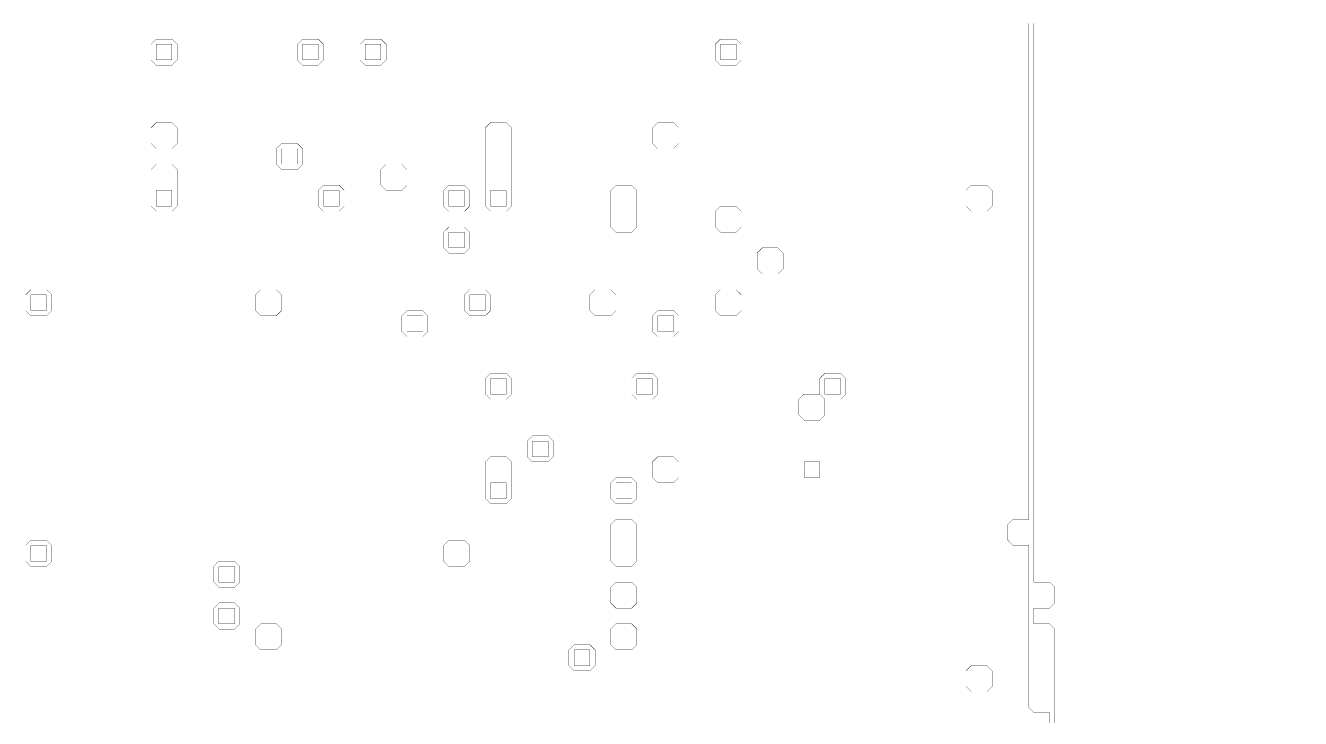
# Model space of a CAD drawing. Header units: metres. Extents: x 0 to 4990, y -4990 to 0.
# Drawn here: x 2607 to 4990, y -2511 to -1215 of the extents above; entities that cross this region are included whole.
import ezdxf

# ---------------------------------------------------------------- set-up
doc = ezdxf.new("R2010")
doc.units = ezdxf.units.M
doc.layers.add('conductor', color=1, linetype='Continuous')
doc.layers.add('substrate', color=5, linetype='Continuous')

msp = doc.modelspace()

# ---------------------------------------------------------------- linework, layer by layer
at = {"layer": 'conductor', "const_width": 0.5}
msp.add_lwpolyline([(4521.484375, -2519.53125), (4521.484375, -2509.765625), (4521.484375, -2500), (4511.71875, -2500), (4501.953125, -2500), (4492.1875, -2500), (4482.421875, -2490.234375), (4482.421875, -2480.46875), (4482.421875, -2470.703125), (4482.421875, -2460.9375), (4482.421875, -2451.171875), (4482.421875, -2441.40625), (4482.421875, -2431.640625), (4482.421875, -2421.875), (4482.421875, -2412.109375), (4482.421875, -2402.34375), (4482.421875, -2392.578125), (4482.421875, -2382.8125), (4482.421875, -2373.046875), (4482.421875, -2363.28125), (4482.421875, -2353.515625), (4482.421875, -2343.75), (4482.421875, -2333.984375), (4482.421875, -2324.21875), (4482.421875, -2314.453125), (4482.421875, -2304.6875), (4482.421875, -2294.921875), (4482.421875, -2285.15625), (4482.421875, -2275.390625), (4482.421875, -2265.625), (4482.421875, -2255.859375), (4482.421875, -2246.09375), (4482.421875, -2236.328125), (4482.421875, -2226.5625), (4482.421875, -2216.796875), (4482.421875, -2207.03125), (4482.421875, -2197.265625), (4482.421875, -2187.5), (4472.65625, -2187.5), (4462.890625, -2187.5), (4453.125, -2187.5), (4443.359375, -2177.734375), (4443.359375, -2167.96875), (4443.359375, -2158.203125), (4443.359375, -2148.4375), (4453.125, -2138.671875), (4462.890625, -2138.671875), (4472.65625, -2138.671875), (4482.421875, -2138.671875), (4482.421875, -2128.90625), (4482.421875, -2119.140625), (4482.421875, -2109.375), (4482.421875, -2099.609375), (4482.421875, -2089.84375), (4482.421875, -2080.078125), (4482.421875, -2070.3125), (4482.421875, -2060.546875), (4482.421875, -2050.78125), (4482.421875, -2041.015625), (4482.421875, -2031.25), (4482.421875, -2021.484375), (4482.421875, -2011.71875), (4482.421875, -2001.953125), (4482.421875, -1992.1875), (4482.421875, -1982.421875), (4482.421875, -1972.65625), (4482.421875, -1962.890625), (4482.421875, -1953.125), (4482.421875, -1943.359375), (4482.421875, -1933.59375), (4482.421875, -1923.828125), (4482.421875, -1914.0625), (4482.421875, -1904.296875), (4482.421875, -1894.53125), (4482.421875, -1884.765625), (4482.421875, -1875), (4482.421875, -1865.234375), (4482.421875, -1855.46875), (4482.421875, -1845.703125), (4482.421875, -1835.9375), (4482.421875, -1826.171875), (4482.421875, -1816.40625), (4482.421875, -1806.640625), (4482.421875, -1796.875), (4482.421875, -1787.109375), (4482.421875, -1777.34375), (4482.421875, -1767.578125), (4482.421875, -1757.8125), (4482.421875, -1748.046875), (4482.421875, -1738.28125), (4482.421875, -1728.515625), (4482.421875, -1718.75), (4482.421875, -1708.984375), (4482.421875, -1699.21875), (4482.421875, -1689.453125), (4482.421875, -1679.6875), (4482.421875, -1669.921875), (4482.421875, -1660.15625), (4482.421875, -1650.390625), (4482.421875, -1640.625), (4482.421875, -1630.859375), (4482.421875, -1621.09375), (4482.421875, -1611.328125), (4482.421875, -1601.5625), (4482.421875, -1591.796875), (4482.421875, -1582.03125), (4482.421875, -1572.265625), (4482.421875, -1562.5), (4482.421875, -1552.734375), (4482.421875, -1542.96875), (4482.421875, -1533.203125), (4482.421875, -1523.4375), (4482.421875, -1513.671875), (4482.421875, -1503.90625), (4482.421875, -1494.140625), (4482.421875, -1484.375), (4482.421875, -1474.609375), (4482.421875, -1464.84375), (4482.421875, -1455.078125), (4482.421875, -1445.3125), (4482.421875, -1435.546875), (4482.421875, -1425.78125), (4482.421875, -1416.015625), (4482.421875, -1406.25), (4482.421875, -1396.484375), (4482.421875, -1386.71875), (4482.421875, -1376.953125), (4482.421875, -1367.1875), (4482.421875, -1357.421875), (4482.421875, -1347.65625), (4482.421875, -1337.890625), (4482.421875, -1328.125), (4482.421875, -1318.359375), (4482.421875, -1308.59375), (4482.421875, -1298.828125), (4482.421875, -1289.0625), (4482.421875, -1279.296875), (4482.421875, -1269.53125), (4482.421875, -1259.765625), (4482.421875, -1250), (4482.421875, -1240.234375), (4482.421875, -1230.46875), (4482.421875, -1220.703125), (4482.421875, -1210.9375)], dxfattribs=at)
for points in [[(2841.796875, -1250), (2851.5625, -1240.234375), (2861.328125, -1240.234375), (2871.09375, -1240.234375), (2880.859375, -1240.234375), (2890.625, -1250), (2890.625, -1259.765625), (2890.625, -1269.53125), (2890.625, -1279.296875), (2880.859375, -1289.0625), (2871.09375, -1289.0625), (2861.328125, -1289.0625), (2851.5625, -1289.0625), (2841.796875, -1279.296875), (2841.796875, -1269.53125), (2841.796875, -1259.765625)], [(3115.234375, -1250), (3125, -1240.234375), (3134.765625, -1240.234375), (3144.53125, -1240.234375), (3154.296875, -1240.234375), (3164.0625, -1250), (3164.0625, -1259.765625), (3164.0625, -1269.53125), (3164.0625, -1279.296875), (3154.296875, -1289.0625), (3144.53125, -1289.0625), (3134.765625, -1289.0625), (3125, -1289.0625), (3115.234375, -1279.296875), (3115.234375, -1269.53125), (3115.234375, -1259.765625)], [(3232.421875, -1250), (3242.1875, -1240.234375), (3251.953125, -1240.234375), (3261.71875, -1240.234375), (3271.484375, -1240.234375), (3281.25, -1250), (3281.25, -1259.765625), (3281.25, -1269.53125), (3281.25, -1279.296875), (3271.484375, -1289.0625), (3261.71875, -1289.0625), (3251.953125, -1289.0625), (3242.1875, -1289.0625), (3232.421875, -1279.296875), (3232.421875, -1269.53125), (3232.421875, -1259.765625)], [(3896.484375, -1250), (3906.25, -1240.234375), (3916.015625, -1240.234375), (3925.78125, -1240.234375), (3935.546875, -1240.234375), (3945.3125, -1250), (3945.3125, -1259.765625), (3945.3125, -1269.53125), (3945.3125, -1279.296875), (3935.546875, -1289.0625), (3925.78125, -1289.0625), (3916.015625, -1289.0625), (3906.25, -1289.0625), (3896.484375, -1279.296875), (3896.484375, -1269.53125), (3896.484375, -1259.765625)], [(2841.796875, -1406.25), (2851.5625, -1396.484375), (2861.328125, -1396.484375), (2871.09375, -1396.484375), (2880.859375, -1396.484375), (2890.625, -1406.25), (2890.625, -1416.015625), (2890.625, -1425.78125), (2890.625, -1435.546875), (2880.859375, -1445.3125), (2871.09375, -1445.3125), (2861.328125, -1445.3125), (2851.5625, -1445.3125), (2841.796875, -1435.546875), (2841.796875, -1425.78125), (2841.796875, -1416.015625)], [(3466.796875, -1406.25), (3476.5625, -1396.484375), (3486.328125, -1396.484375), (3496.09375, -1396.484375), (3505.859375, -1396.484375), (3515.625, -1406.25), (3515.625, -1416.015625), (3515.625, -1425.78125), (3515.625, -1435.546875), (3515.625, -1445.3125), (3515.625, -1455.078125), (3515.625, -1464.84375), (3515.625, -1474.609375), (3515.625, -1484.375), (3515.625, -1494.140625), (3515.625, -1503.90625), (3515.625, -1513.671875), (3515.625, -1523.4375), (3515.625, -1533.203125), (3515.625, -1542.96875), (3515.625, -1552.734375), (3505.859375, -1562.5), (3496.09375, -1562.5), (3486.328125, -1562.5), (3476.5625, -1562.5), (3466.796875, -1552.734375), (3466.796875, -1542.96875), (3466.796875, -1533.203125), (3466.796875, -1523.4375), (3466.796875, -1513.671875), (3466.796875, -1503.90625), (3466.796875, -1494.140625), (3466.796875, -1484.375), (3466.796875, -1474.609375), (3466.796875, -1464.84375), (3466.796875, -1455.078125), (3466.796875, -1445.3125), (3466.796875, -1435.546875), (3466.796875, -1425.78125), (3466.796875, -1416.015625)], [(3779.296875, -1406.25), (3789.0625, -1396.484375), (3798.828125, -1396.484375), (3808.59375, -1396.484375), (3818.359375, -1396.484375), (3828.125, -1406.25), (3828.125, -1416.015625), (3828.125, -1425.78125), (3828.125, -1435.546875), (3818.359375, -1445.3125), (3808.59375, -1445.3125), (3798.828125, -1445.3125), (3789.0625, -1445.3125), (3779.296875, -1435.546875), (3779.296875, -1425.78125), (3779.296875, -1416.015625)], [(3076.171875, -1445.3125), (3085.9375, -1435.546875), (3095.703125, -1435.546875), (3105.46875, -1435.546875), (3115.234375, -1435.546875), (3125, -1445.3125), (3125, -1455.078125), (3125, -1464.84375), (3125, -1474.609375), (3115.234375, -1484.375), (3105.46875, -1484.375), (3095.703125, -1484.375), (3085.9375, -1484.375), (3076.171875, -1474.609375), (3076.171875, -1464.84375), (3076.171875, -1455.078125)], [(2841.796875, -1484.375), (2851.5625, -1474.609375), (2861.328125, -1474.609375), (2871.09375, -1474.609375), (2880.859375, -1474.609375), (2890.625, -1484.375), (2890.625, -1494.140625), (2890.625, -1503.90625), (2890.625, -1513.671875), (2890.625, -1523.4375), (2890.625, -1533.203125), (2890.625, -1542.96875), (2890.625, -1552.734375), (2880.859375, -1562.5), (2871.09375, -1562.5), (2861.328125, -1562.5), (2851.5625, -1562.5), (2841.796875, -1552.734375), (2841.796875, -1542.96875), (2841.796875, -1533.203125), (2841.796875, -1523.4375), (2841.796875, -1513.671875), (2841.796875, -1503.90625), (2841.796875, -1494.140625)], [(3271.484375, -1484.375), (3281.25, -1474.609375), (3291.015625, -1474.609375), (3300.78125, -1474.609375), (3310.546875, -1474.609375), (3320.3125, -1484.375), (3320.3125, -1494.140625), (3320.3125, -1503.90625), (3320.3125, -1513.671875), (3310.546875, -1523.4375), (3300.78125, -1523.4375), (3291.015625, -1523.4375), (3281.25, -1523.4375), (3271.484375, -1513.671875), (3271.484375, -1503.90625), (3271.484375, -1494.140625)], [(3154.296875, -1523.4375), (3164.0625, -1513.671875), (3173.828125, -1513.671875), (3183.59375, -1513.671875), (3193.359375, -1513.671875), (3203.125, -1523.4375), (3203.125, -1533.203125), (3203.125, -1542.96875), (3203.125, -1552.734375), (3193.359375, -1562.5), (3183.59375, -1562.5), (3173.828125, -1562.5), (3164.0625, -1562.5), (3154.296875, -1552.734375), (3154.296875, -1542.96875), (3154.296875, -1533.203125)], [(3388.671875, -1523.4375), (3398.4375, -1513.671875), (3408.203125, -1513.671875), (3417.96875, -1513.671875), (3427.734375, -1513.671875), (3437.5, -1523.4375), (3437.5, -1533.203125), (3437.5, -1542.96875), (3437.5, -1552.734375), (3427.734375, -1562.5), (3417.96875, -1562.5), (3408.203125, -1562.5), (3398.4375, -1562.5), (3388.671875, -1552.734375), (3388.671875, -1542.96875), (3388.671875, -1533.203125)], [(3701.171875, -1523.4375), (3710.9375, -1513.671875), (3720.703125, -1513.671875), (3730.46875, -1513.671875), (3740.234375, -1513.671875), (3750, -1523.4375), (3750, -1533.203125), (3750, -1542.96875), (3750, -1552.734375), (3750, -1562.5), (3750, -1572.265625), (3750, -1582.03125), (3750, -1591.796875), (3740.234375, -1601.5625), (3730.46875, -1601.5625), (3720.703125, -1601.5625), (3710.9375, -1601.5625), (3701.171875, -1591.796875), (3701.171875, -1582.03125), (3701.171875, -1572.265625), (3701.171875, -1562.5), (3701.171875, -1552.734375), (3701.171875, -1542.96875), (3701.171875, -1533.203125)], [(4365.234375, -1523.4375), (4375, -1513.671875), (4384.765625, -1513.671875), (4394.53125, -1513.671875), (4404.296875, -1513.671875), (4414.0625, -1523.4375), (4414.0625, -1533.203125), (4414.0625, -1542.96875), (4414.0625, -1552.734375), (4404.296875, -1562.5), (4394.53125, -1562.5), (4384.765625, -1562.5), (4375, -1562.5), (4365.234375, -1552.734375), (4365.234375, -1542.96875), (4365.234375, -1533.203125)], [(3896.484375, -1562.5), (3906.25, -1552.734375), (3916.015625, -1552.734375), (3925.78125, -1552.734375), (3935.546875, -1552.734375), (3945.3125, -1562.5), (3945.3125, -1572.265625), (3945.3125, -1582.03125), (3945.3125, -1591.796875), (3935.546875, -1601.5625), (3925.78125, -1601.5625), (3916.015625, -1601.5625), (3906.25, -1601.5625), (3896.484375, -1591.796875), (3896.484375, -1582.03125), (3896.484375, -1572.265625)], [(3388.671875, -1601.5625), (3398.4375, -1591.796875), (3408.203125, -1591.796875), (3417.96875, -1591.796875), (3427.734375, -1591.796875), (3437.5, -1601.5625), (3437.5, -1611.328125), (3437.5, -1621.09375), (3437.5, -1630.859375), (3427.734375, -1640.625), (3417.96875, -1640.625), (3408.203125, -1640.625), (3398.4375, -1640.625), (3388.671875, -1630.859375), (3388.671875, -1621.09375), (3388.671875, -1611.328125)], [(3974.609375, -1640.625), (3984.375, -1630.859375), (3994.140625, -1630.859375), (4003.90625, -1630.859375), (4013.671875, -1630.859375), (4023.4375, -1640.625), (4023.4375, -1650.390625), (4023.4375, -1660.15625), (4023.4375, -1669.921875), (4013.671875, -1679.6875), (4003.90625, -1679.6875), (3994.140625, -1679.6875), (3984.375, -1679.6875), (3974.609375, -1669.921875), (3974.609375, -1660.15625), (3974.609375, -1650.390625)], [(2607.421875, -1718.75), (2617.1875, -1708.984375), (2626.953125, -1708.984375), (2636.71875, -1708.984375), (2646.484375, -1708.984375), (2656.25, -1718.75), (2656.25, -1728.515625), (2656.25, -1738.28125), (2656.25, -1748.046875), (2646.484375, -1757.8125), (2636.71875, -1757.8125), (2626.953125, -1757.8125), (2617.1875, -1757.8125), (2607.421875, -1748.046875), (2607.421875, -1738.28125), (2607.421875, -1728.515625)], [(3037.109375, -1718.75), (3046.875, -1708.984375), (3056.640625, -1708.984375), (3066.40625, -1708.984375), (3076.171875, -1708.984375), (3085.9375, -1718.75), (3085.9375, -1728.515625), (3085.9375, -1738.28125), (3085.9375, -1748.046875), (3076.171875, -1757.8125), (3066.40625, -1757.8125), (3056.640625, -1757.8125), (3046.875, -1757.8125), (3037.109375, -1748.046875), (3037.109375, -1738.28125), (3037.109375, -1728.515625)], [(3427.734375, -1718.75), (3437.5, -1708.984375), (3447.265625, -1708.984375), (3457.03125, -1708.984375), (3466.796875, -1708.984375), (3476.5625, -1718.75), (3476.5625, -1728.515625), (3476.5625, -1738.28125), (3476.5625, -1748.046875), (3466.796875, -1757.8125), (3457.03125, -1757.8125), (3447.265625, -1757.8125), (3437.5, -1757.8125), (3427.734375, -1748.046875), (3427.734375, -1738.28125), (3427.734375, -1728.515625)], [(3662.109375, -1718.75), (3671.875, -1708.984375), (3681.640625, -1708.984375), (3691.40625, -1708.984375), (3701.171875, -1708.984375), (3710.9375, -1718.75), (3710.9375, -1728.515625), (3710.9375, -1738.28125), (3710.9375, -1748.046875), (3701.171875, -1757.8125), (3691.40625, -1757.8125), (3681.640625, -1757.8125), (3671.875, -1757.8125), (3662.109375, -1748.046875), (3662.109375, -1738.28125), (3662.109375, -1728.515625)], [(3896.484375, -1718.75), (3906.25, -1708.984375), (3916.015625, -1708.984375), (3925.78125, -1708.984375), (3935.546875, -1708.984375), (3945.3125, -1718.75), (3945.3125, -1728.515625), (3945.3125, -1738.28125), (3945.3125, -1748.046875), (3935.546875, -1757.8125), (3925.78125, -1757.8125), (3916.015625, -1757.8125), (3906.25, -1757.8125), (3896.484375, -1748.046875), (3896.484375, -1738.28125), (3896.484375, -1728.515625)], [(3310.546875, -1757.8125), (3320.3125, -1748.046875), (3330.078125, -1748.046875), (3339.84375, -1748.046875), (3349.609375, -1748.046875), (3359.375, -1757.8125), (3359.375, -1767.578125), (3359.375, -1777.34375), (3359.375, -1787.109375), (3349.609375, -1796.875), (3339.84375, -1796.875), (3330.078125, -1796.875), (3320.3125, -1796.875), (3310.546875, -1787.109375), (3310.546875, -1777.34375), (3310.546875, -1767.578125)], [(3779.296875, -1757.8125), (3789.0625, -1748.046875), (3798.828125, -1748.046875), (3808.59375, -1748.046875), (3818.359375, -1748.046875), (3828.125, -1757.8125), (3828.125, -1767.578125), (3828.125, -1777.34375), (3828.125, -1787.109375), (3818.359375, -1796.875), (3808.59375, -1796.875), (3798.828125, -1796.875), (3789.0625, -1796.875), (3779.296875, -1787.109375), (3779.296875, -1777.34375), (3779.296875, -1767.578125)], [(3466.796875, -1875), (3476.5625, -1865.234375), (3486.328125, -1865.234375), (3496.09375, -1865.234375), (3505.859375, -1865.234375), (3515.625, -1875), (3515.625, -1884.765625), (3515.625, -1894.53125), (3515.625, -1904.296875), (3505.859375, -1914.0625), (3496.09375, -1914.0625), (3486.328125, -1914.0625), (3476.5625, -1914.0625), (3466.796875, -1904.296875), (3466.796875, -1894.53125), (3466.796875, -1884.765625)], [(3740.234375, -1875), (3750, -1865.234375), (3759.765625, -1865.234375), (3769.53125, -1865.234375), (3779.296875, -1865.234375), (3789.0625, -1875), (3789.0625, -1884.765625), (3789.0625, -1894.53125), (3789.0625, -1904.296875), (3779.296875, -1914.0625), (3769.53125, -1914.0625), (3759.765625, -1914.0625), (3750, -1914.0625), (3740.234375, -1904.296875), (3740.234375, -1894.53125), (3740.234375, -1884.765625)], [(4091.796875, -1875), (4101.5625, -1865.234375), (4111.328125, -1865.234375), (4121.09375, -1865.234375), (4130.859375, -1865.234375), (4140.625, -1875), (4140.625, -1884.765625), (4140.625, -1894.53125), (4140.625, -1904.296875), (4130.859375, -1914.0625), (4121.09375, -1914.0625), (4111.328125, -1914.0625), (4101.5625, -1914.0625), (4091.796875, -1904.296875), (4091.796875, -1894.53125), (4091.796875, -1884.765625)], [(4052.734375, -1914.0625), (4062.5, -1904.296875), (4072.265625, -1904.296875), (4082.03125, -1904.296875), (4091.796875, -1904.296875), (4101.5625, -1914.0625), (4101.5625, -1923.828125), (4101.5625, -1933.59375), (4101.5625, -1943.359375), (4091.796875, -1953.125), (4082.03125, -1953.125), (4072.265625, -1953.125), (4062.5, -1953.125), (4052.734375, -1943.359375), (4052.734375, -1933.59375), (4052.734375, -1923.828125)], [(3544.921875, -1992.1875), (3554.6875, -1982.421875), (3564.453125, -1982.421875), (3574.21875, -1982.421875), (3583.984375, -1982.421875), (3593.75, -1992.1875), (3593.75, -2001.953125), (3593.75, -2011.71875), (3593.75, -2021.484375), (3583.984375, -2031.25), (3574.21875, -2031.25), (3564.453125, -2031.25), (3554.6875, -2031.25), (3544.921875, -2021.484375), (3544.921875, -2011.71875), (3544.921875, -2001.953125)], [(3466.796875, -2031.25), (3476.5625, -2021.484375), (3486.328125, -2021.484375), (3496.09375, -2021.484375), (3505.859375, -2021.484375), (3515.625, -2031.25), (3515.625, -2041.015625), (3515.625, -2050.78125), (3515.625, -2060.546875), (3515.625, -2070.3125), (3515.625, -2080.078125), (3515.625, -2089.84375), (3515.625, -2099.609375), (3505.859375, -2109.375), (3496.09375, -2109.375), (3486.328125, -2109.375), (3476.5625, -2109.375), (3466.796875, -2099.609375), (3466.796875, -2089.84375), (3466.796875, -2080.078125), (3466.796875, -2070.3125), (3466.796875, -2060.546875), (3466.796875, -2050.78125), (3466.796875, -2041.015625)], [(3779.296875, -2031.25), (3789.0625, -2021.484375), (3798.828125, -2021.484375), (3808.59375, -2021.484375), (3818.359375, -2021.484375), (3828.125, -2031.25), (3828.125, -2041.015625), (3828.125, -2050.78125), (3828.125, -2060.546875), (3818.359375, -2070.3125), (3808.59375, -2070.3125), (3798.828125, -2070.3125), (3789.0625, -2070.3125), (3779.296875, -2060.546875), (3779.296875, -2050.78125), (3779.296875, -2041.015625)], [(3701.171875, -2070.3125), (3710.9375, -2060.546875), (3720.703125, -2060.546875), (3730.46875, -2060.546875), (3740.234375, -2060.546875), (3750, -2070.3125), (3750, -2080.078125), (3750, -2089.84375), (3750, -2099.609375), (3740.234375, -2109.375), (3730.46875, -2109.375), (3720.703125, -2109.375), (3710.9375, -2109.375), (3701.171875, -2099.609375), (3701.171875, -2089.84375), (3701.171875, -2080.078125)], [(3701.171875, -2148.4375), (3710.9375, -2138.671875), (3720.703125, -2138.671875), (3730.46875, -2138.671875), (3740.234375, -2138.671875), (3750, -2148.4375), (3750, -2158.203125), (3750, -2167.96875), (3750, -2177.734375), (3750, -2187.5), (3750, -2197.265625), (3750, -2207.03125), (3750, -2216.796875), (3740.234375, -2226.5625), (3730.46875, -2226.5625), (3720.703125, -2226.5625), (3710.9375, -2226.5625), (3701.171875, -2216.796875), (3701.171875, -2207.03125), (3701.171875, -2197.265625), (3701.171875, -2187.5), (3701.171875, -2177.734375), (3701.171875, -2167.96875), (3701.171875, -2158.203125)], [(2607.421875, -2187.5), (2617.1875, -2177.734375), (2626.953125, -2177.734375), (2636.71875, -2177.734375), (2646.484375, -2177.734375), (2656.25, -2187.5), (2656.25, -2197.265625), (2656.25, -2207.03125), (2656.25, -2216.796875), (2646.484375, -2226.5625), (2636.71875, -2226.5625), (2626.953125, -2226.5625), (2617.1875, -2226.5625), (2607.421875, -2216.796875), (2607.421875, -2207.03125), (2607.421875, -2197.265625)], [(3388.671875, -2187.5), (3398.4375, -2177.734375), (3408.203125, -2177.734375), (3417.96875, -2177.734375), (3427.734375, -2177.734375), (3437.5, -2187.5), (3437.5, -2197.265625), (3437.5, -2207.03125), (3437.5, -2216.796875), (3427.734375, -2226.5625), (3417.96875, -2226.5625), (3408.203125, -2226.5625), (3398.4375, -2226.5625), (3388.671875, -2216.796875), (3388.671875, -2207.03125), (3388.671875, -2197.265625)], [(2958.984375, -2226.5625), (2968.75, -2216.796875), (2978.515625, -2216.796875), (2988.28125, -2216.796875), (2998.046875, -2216.796875), (3007.8125, -2226.5625), (3007.8125, -2236.328125), (3007.8125, -2246.09375), (3007.8125, -2255.859375), (2998.046875, -2265.625), (2988.28125, -2265.625), (2978.515625, -2265.625), (2968.75, -2265.625), (2958.984375, -2255.859375), (2958.984375, -2246.09375), (2958.984375, -2236.328125)], [(3701.171875, -2265.625), (3710.9375, -2255.859375), (3720.703125, -2255.859375), (3730.46875, -2255.859375), (3740.234375, -2255.859375), (3750, -2265.625), (3750, -2275.390625), (3750, -2285.15625), (3750, -2294.921875), (3740.234375, -2304.6875), (3730.46875, -2304.6875), (3720.703125, -2304.6875), (3710.9375, -2304.6875), (3701.171875, -2294.921875), (3701.171875, -2285.15625), (3701.171875, -2275.390625)], [(2958.984375, -2304.6875), (2968.75, -2294.921875), (2978.515625, -2294.921875), (2988.28125, -2294.921875), (2998.046875, -2294.921875), (3007.8125, -2304.6875), (3007.8125, -2314.453125), (3007.8125, -2324.21875), (3007.8125, -2333.984375), (2998.046875, -2343.75), (2988.28125, -2343.75), (2978.515625, -2343.75), (2968.75, -2343.75), (2958.984375, -2333.984375), (2958.984375, -2324.21875), (2958.984375, -2314.453125)], [(3037.109375, -2343.75), (3046.875, -2333.984375), (3056.640625, -2333.984375), (3066.40625, -2333.984375), (3076.171875, -2333.984375), (3085.9375, -2343.75), (3085.9375, -2353.515625), (3085.9375, -2363.28125), (3085.9375, -2373.046875), (3076.171875, -2382.8125), (3066.40625, -2382.8125), (3056.640625, -2382.8125), (3046.875, -2382.8125), (3037.109375, -2373.046875), (3037.109375, -2363.28125), (3037.109375, -2353.515625)], [(3701.171875, -2343.75), (3710.9375, -2333.984375), (3720.703125, -2333.984375), (3730.46875, -2333.984375), (3740.234375, -2333.984375), (3750, -2343.75), (3750, -2353.515625), (3750, -2363.28125), (3750, -2373.046875), (3740.234375, -2382.8125), (3730.46875, -2382.8125), (3720.703125, -2382.8125), (3710.9375, -2382.8125), (3701.171875, -2373.046875), (3701.171875, -2363.28125), (3701.171875, -2353.515625)], [(3623.046875, -2382.8125), (3632.8125, -2373.046875), (3642.578125, -2373.046875), (3652.34375, -2373.046875), (3662.109375, -2373.046875), (3671.875, -2382.8125), (3671.875, -2392.578125), (3671.875, -2402.34375), (3671.875, -2412.109375), (3662.109375, -2421.875), (3652.34375, -2421.875), (3642.578125, -2421.875), (3632.8125, -2421.875), (3623.046875, -2412.109375), (3623.046875, -2402.34375), (3623.046875, -2392.578125)], [(4365.234375, -2421.875), (4375, -2412.109375), (4384.765625, -2412.109375), (4394.53125, -2412.109375), (4404.296875, -2412.109375), (4414.0625, -2421.875), (4414.0625, -2431.640625), (4414.0625, -2441.40625), (4414.0625, -2451.171875), (4404.296875, -2460.9375), (4394.53125, -2460.9375), (4384.765625, -2460.9375), (4375, -2460.9375), (4365.234375, -2451.171875), (4365.234375, -2441.40625), (4365.234375, -2431.640625)]]:
    msp.add_lwpolyline(points, close=True, dxfattribs=at)
at = {"layer": 'substrate', "const_width": 0.5}
for points in [[(4492.1875, -1210.9375), (4492.1875, -1220.703125), (4492.1875, -1230.46875), (4492.1875, -1240.234375), (4492.1875, -1250), (4492.1875, -1259.765625), (4492.1875, -1269.53125), (4492.1875, -1279.296875), (4492.1875, -1289.0625), (4492.1875, -1298.828125), (4492.1875, -1308.59375), (4492.1875, -1318.359375), (4492.1875, -1328.125), (4492.1875, -1337.890625), (4492.1875, -1347.65625), (4492.1875, -1357.421875), (4492.1875, -1367.1875), (4492.1875, -1376.953125), (4492.1875, -1386.71875), (4492.1875, -1396.484375), (4492.1875, -1406.25), (4492.1875, -1416.015625), (4492.1875, -1425.78125), (4492.1875, -1435.546875), (4492.1875, -1445.3125), (4492.1875, -1455.078125), (4492.1875, -1464.84375), (4492.1875, -1474.609375), (4492.1875, -1484.375), (4492.1875, -1494.140625), (4492.1875, -1503.90625), (4492.1875, -1513.671875), (4492.1875, -1523.4375), (4492.1875, -1533.203125), (4492.1875, -1542.96875), (4492.1875, -1552.734375), (4492.1875, -1562.5), (4492.1875, -1572.265625), (4492.1875, -1582.03125), (4492.1875, -1591.796875), (4492.1875, -1601.5625), (4492.1875, -1611.328125), (4492.1875, -1621.09375), (4492.1875, -1630.859375), (4492.1875, -1640.625), (4492.1875, -1650.390625), (4492.1875, -1660.15625), (4492.1875, -1669.921875), (4492.1875, -1679.6875), (4492.1875, -1689.453125), (4492.1875, -1699.21875), (4492.1875, -1708.984375), (4492.1875, -1718.75), (4492.1875, -1728.515625), (4492.1875, -1738.28125), (4492.1875, -1748.046875), (4492.1875, -1757.8125), (4492.1875, -1767.578125), (4492.1875, -1777.34375), (4492.1875, -1787.109375), (4492.1875, -1796.875), (4492.1875, -1806.640625), (4492.1875, -1816.40625), (4492.1875, -1826.171875), (4492.1875, -1835.9375), (4492.1875, -1845.703125), (4492.1875, -1855.46875), (4492.1875, -1865.234375), (4492.1875, -1875), (4492.1875, -1884.765625), (4492.1875, -1894.53125), (4492.1875, -1904.296875), (4492.1875, -1914.0625), (4492.1875, -1923.828125), (4492.1875, -1933.59375), (4492.1875, -1943.359375), (4492.1875, -1953.125), (4492.1875, -1962.890625), (4492.1875, -1972.65625), (4492.1875, -1982.421875), (4492.1875, -1992.1875), (4492.1875, -2001.953125), (4492.1875, -2011.71875), (4492.1875, -2021.484375), (4492.1875, -2031.25), (4492.1875, -2041.015625), (4492.1875, -2050.78125), (4492.1875, -2060.546875), (4492.1875, -2070.3125), (4492.1875, -2080.078125), (4492.1875, -2089.84375), (4492.1875, -2099.609375), (4492.1875, -2109.375), (4492.1875, -2119.140625), (4492.1875, -2128.90625), (4492.1875, -2138.671875), (4492.1875, -2148.4375), (4492.1875, -2158.203125), (4492.1875, -2167.96875), (4492.1875, -2177.734375), (4492.1875, -2187.5), (4492.1875, -2197.265625), (4492.1875, -2207.03125), (4492.1875, -2216.796875), (4492.1875, -2226.5625), (4492.1875, -2236.328125), (4492.1875, -2246.09375), (4492.1875, -2255.859375), (4501.953125, -2255.859375), (4511.71875, -2255.859375), (4521.484375, -2255.859375), (4531.25, -2265.625), (4531.25, -2275.390625), (4531.25, -2285.15625), (4531.25, -2294.921875), (4521.484375, -2304.6875), (4511.71875, -2304.6875), (4501.953125, -2304.6875), (4492.1875, -2304.6875), (4492.1875, -2314.453125), (4492.1875, -2324.21875), (4492.1875, -2333.984375), (4501.953125, -2333.984375), (4511.71875, -2333.984375), (4521.484375, -2333.984375), (4531.25, -2343.75), (4531.25, -2353.515625), (4531.25, -2363.28125), (4531.25, -2373.046875), (4531.25, -2382.8125), (4531.25, -2392.578125), (4531.25, -2402.34375), (4531.25, -2412.109375), (4531.25, -2421.875), (4531.25, -2431.640625), (4531.25, -2441.40625), (4531.25, -2451.171875), (4531.25, -2460.9375), (4531.25, -2470.703125), (4531.25, -2480.46875), (4531.25, -2490.234375), (4531.25, -2500), (4531.25, -2509.765625), (4531.25, -2519.53125)], [(4990.234375, -2519.53125), (4990.234375, -2509.765625), (4990.234375, -2500), (4990.234375, -2490.234375), (4990.234375, -2480.46875), (4990.234375, -2470.703125), (4990.234375, -2460.9375), (4990.234375, -2451.171875), (4990.234375, -2441.40625), (4990.234375, -2431.640625), (4990.234375, -2421.875), (4990.234375, -2412.109375), (4990.234375, -2402.34375), (4990.234375, -2392.578125), (4990.234375, -2382.8125), (4990.234375, -2373.046875), (4990.234375, -2363.28125), (4990.234375, -2353.515625), (4990.234375, -2343.75), (4990.234375, -2333.984375), (4990.234375, -2324.21875), (4990.234375, -2314.453125), (4990.234375, -2304.6875), (4990.234375, -2294.921875), (4990.234375, -2285.15625), (4990.234375, -2275.390625), (4990.234375, -2265.625), (4990.234375, -2255.859375), (4990.234375, -2246.09375), (4990.234375, -2236.328125), (4990.234375, -2226.5625), (4990.234375, -2216.796875), (4990.234375, -2207.03125), (4990.234375, -2197.265625), (4990.234375, -2187.5), (4990.234375, -2177.734375), (4990.234375, -2167.96875), (4990.234375, -2158.203125), (4990.234375, -2148.4375), (4990.234375, -2138.671875), (4990.234375, -2128.90625), (4990.234375, -2119.140625), (4990.234375, -2109.375), (4990.234375, -2099.609375), (4990.234375, -2089.84375), (4990.234375, -2080.078125), (4990.234375, -2070.3125), (4990.234375, -2060.546875), (4990.234375, -2050.78125), (4990.234375, -2041.015625), (4990.234375, -2031.25), (4990.234375, -2021.484375), (4990.234375, -2011.71875), (4990.234375, -2001.953125), (4990.234375, -1992.1875), (4990.234375, -1982.421875), (4990.234375, -1972.65625), (4990.234375, -1962.890625), (4990.234375, -1953.125), (4990.234375, -1943.359375), (4990.234375, -1933.59375), (4990.234375, -1923.828125), (4990.234375, -1914.0625), (4990.234375, -1904.296875), (4990.234375, -1894.53125), (4990.234375, -1884.765625), (4990.234375, -1875), (4990.234375, -1865.234375), (4990.234375, -1855.46875), (4990.234375, -1845.703125), (4990.234375, -1835.9375), (4990.234375, -1826.171875), (4990.234375, -1816.40625), (4990.234375, -1806.640625), (4990.234375, -1796.875), (4990.234375, -1787.109375), (4990.234375, -1777.34375), (4990.234375, -1767.578125), (4990.234375, -1757.8125), (4990.234375, -1748.046875), (4990.234375, -1738.28125), (4990.234375, -1728.515625), (4990.234375, -1718.75), (4990.234375, -1708.984375), (4990.234375, -1699.21875), (4990.234375, -1689.453125), (4990.234375, -1679.6875), (4990.234375, -1669.921875), (4990.234375, -1660.15625), (4990.234375, -1650.390625), (4990.234375, -1640.625), (4990.234375, -1630.859375), (4990.234375, -1621.09375), (4990.234375, -1611.328125), (4990.234375, -1601.5625), (4990.234375, -1591.796875), (4990.234375, -1582.03125), (4990.234375, -1572.265625), (4990.234375, -1562.5), (4990.234375, -1552.734375), (4990.234375, -1542.96875), (4990.234375, -1533.203125), (4990.234375, -1523.4375), (4990.234375, -1513.671875), (4990.234375, -1503.90625), (4990.234375, -1494.140625), (4990.234375, -1484.375), (4990.234375, -1474.609375), (4990.234375, -1464.84375), (4990.234375, -1455.078125), (4990.234375, -1445.3125), (4990.234375, -1435.546875), (4990.234375, -1425.78125), (4990.234375, -1416.015625), (4990.234375, -1406.25), (4990.234375, -1396.484375), (4990.234375, -1386.71875), (4990.234375, -1376.953125), (4990.234375, -1367.1875), (4990.234375, -1357.421875), (4990.234375, -1347.65625), (4990.234375, -1337.890625), (4990.234375, -1328.125), (4990.234375, -1318.359375), (4990.234375, -1308.59375), (4990.234375, -1298.828125), (4990.234375, -1289.0625), (4990.234375, -1279.296875), (4990.234375, -1269.53125), (4990.234375, -1259.765625), (4990.234375, -1250), (4990.234375, -1240.234375), (4990.234375, -1230.46875), (4990.234375, -1220.703125), (4990.234375, -1210.9375)]]:
    msp.add_lwpolyline(points, dxfattribs=at)
for points in [[(2851.5625, -1250), (2851.5625, -1259.765625), (2851.5625, -1269.53125), (2851.5625, -1279.296875), (2861.328125, -1279.296875), (2871.09375, -1279.296875), (2880.859375, -1279.296875), (2880.859375, -1269.53125), (2880.859375, -1259.765625), (2880.859375, -1250), (2871.09375, -1250), (2861.328125, -1250)], [(3125, -1250), (3125, -1259.765625), (3125, -1269.53125), (3125, -1279.296875), (3134.765625, -1279.296875), (3144.53125, -1279.296875), (3154.296875, -1279.296875), (3154.296875, -1269.53125), (3154.296875, -1259.765625), (3154.296875, -1250), (3144.53125, -1250), (3134.765625, -1250)], [(3242.1875, -1250), (3242.1875, -1259.765625), (3242.1875, -1269.53125), (3242.1875, -1279.296875), (3251.953125, -1279.296875), (3261.71875, -1279.296875), (3271.484375, -1279.296875), (3271.484375, -1269.53125), (3271.484375, -1259.765625), (3271.484375, -1250), (3261.71875, -1250), (3251.953125, -1250)], [(3906.25, -1250), (3906.25, -1259.765625), (3906.25, -1269.53125), (3906.25, -1279.296875), (3916.015625, -1279.296875), (3925.78125, -1279.296875), (3935.546875, -1279.296875), (3935.546875, -1269.53125), (3935.546875, -1259.765625), (3935.546875, -1250), (3925.78125, -1250), (3916.015625, -1250)], [(3085.9375, -1445.3125), (3085.9375, -1455.078125), (3085.9375, -1464.84375), (3085.9375, -1474.609375), (3095.703125, -1474.609375), (3105.46875, -1474.609375), (3115.234375, -1474.609375), (3115.234375, -1464.84375), (3115.234375, -1455.078125), (3115.234375, -1445.3125), (3105.46875, -1445.3125), (3095.703125, -1445.3125)], [(2851.5625, -1523.4375), (2851.5625, -1533.203125), (2851.5625, -1542.96875), (2851.5625, -1552.734375), (2861.328125, -1552.734375), (2871.09375, -1552.734375), (2880.859375, -1552.734375), (2880.859375, -1542.96875), (2880.859375, -1533.203125), (2880.859375, -1523.4375), (2871.09375, -1523.4375), (2861.328125, -1523.4375)], [(3164.0625, -1523.4375), (3164.0625, -1533.203125), (3164.0625, -1542.96875), (3164.0625, -1552.734375), (3173.828125, -1552.734375), (3183.59375, -1552.734375), (3193.359375, -1552.734375), (3193.359375, -1542.96875), (3193.359375, -1533.203125), (3193.359375, -1523.4375), (3183.59375, -1523.4375), (3173.828125, -1523.4375)], [(3398.4375, -1523.4375), (3398.4375, -1533.203125), (3398.4375, -1542.96875), (3398.4375, -1552.734375), (3408.203125, -1552.734375), (3417.96875, -1552.734375), (3427.734375, -1552.734375), (3427.734375, -1542.96875), (3427.734375, -1533.203125), (3427.734375, -1523.4375), (3417.96875, -1523.4375), (3408.203125, -1523.4375)], [(3476.5625, -1523.4375), (3476.5625, -1533.203125), (3476.5625, -1542.96875), (3476.5625, -1552.734375), (3486.328125, -1552.734375), (3496.09375, -1552.734375), (3505.859375, -1552.734375), (3505.859375, -1542.96875), (3505.859375, -1533.203125), (3505.859375, -1523.4375), (3496.09375, -1523.4375), (3486.328125, -1523.4375)], [(3398.4375, -1601.5625), (3398.4375, -1611.328125), (3398.4375, -1621.09375), (3398.4375, -1630.859375), (3408.203125, -1630.859375), (3417.96875, -1630.859375), (3427.734375, -1630.859375), (3427.734375, -1621.09375), (3427.734375, -1611.328125), (3427.734375, -1601.5625), (3417.96875, -1601.5625), (3408.203125, -1601.5625)], [(2617.1875, -1718.75), (2617.1875, -1728.515625), (2617.1875, -1738.28125), (2617.1875, -1748.046875), (2626.953125, -1748.046875), (2636.71875, -1748.046875), (2646.484375, -1748.046875), (2646.484375, -1738.28125), (2646.484375, -1728.515625), (2646.484375, -1718.75), (2636.71875, -1718.75), (2626.953125, -1718.75)], [(3437.5, -1718.75), (3437.5, -1728.515625), (3437.5, -1738.28125), (3437.5, -1748.046875), (3447.265625, -1748.046875), (3457.03125, -1748.046875), (3466.796875, -1748.046875), (3466.796875, -1738.28125), (3466.796875, -1728.515625), (3466.796875, -1718.75), (3457.03125, -1718.75), (3447.265625, -1718.75)], [(3320.3125, -1757.8125), (3320.3125, -1767.578125), (3320.3125, -1777.34375), (3320.3125, -1787.109375), (3330.078125, -1787.109375), (3339.84375, -1787.109375), (3349.609375, -1787.109375), (3349.609375, -1777.34375), (3349.609375, -1767.578125), (3349.609375, -1757.8125), (3339.84375, -1757.8125), (3330.078125, -1757.8125)], [(3789.0625, -1757.8125), (3789.0625, -1767.578125), (3789.0625, -1777.34375), (3789.0625, -1787.109375), (3798.828125, -1787.109375), (3808.59375, -1787.109375), (3818.359375, -1787.109375), (3818.359375, -1777.34375), (3818.359375, -1767.578125), (3818.359375, -1757.8125), (3808.59375, -1757.8125), (3798.828125, -1757.8125)], [(3476.5625, -1875), (3476.5625, -1884.765625), (3476.5625, -1894.53125), (3476.5625, -1904.296875), (3486.328125, -1904.296875), (3496.09375, -1904.296875), (3505.859375, -1904.296875), (3505.859375, -1894.53125), (3505.859375, -1884.765625), (3505.859375, -1875), (3496.09375, -1875), (3486.328125, -1875)], [(3750, -1875), (3750, -1884.765625), (3750, -1894.53125), (3750, -1904.296875), (3759.765625, -1904.296875), (3769.53125, -1904.296875), (3779.296875, -1904.296875), (3779.296875, -1894.53125), (3779.296875, -1884.765625), (3779.296875, -1875), (3769.53125, -1875), (3759.765625, -1875)], [(4101.5625, -1875), (4101.5625, -1884.765625), (4101.5625, -1894.53125), (4101.5625, -1904.296875), (4111.328125, -1904.296875), (4121.09375, -1904.296875), (4130.859375, -1904.296875), (4130.859375, -1894.53125), (4130.859375, -1884.765625), (4130.859375, -1875), (4121.09375, -1875), (4111.328125, -1875)], [(3554.6875, -1992.1875), (3554.6875, -2001.953125), (3554.6875, -2011.71875), (3554.6875, -2021.484375), (3564.453125, -2021.484375), (3574.21875, -2021.484375), (3583.984375, -2021.484375), (3583.984375, -2011.71875), (3583.984375, -2001.953125), (3583.984375, -1992.1875), (3574.21875, -1992.1875), (3564.453125, -1992.1875)], [(4062.5, -2031.25), (4062.5, -2041.015625), (4062.5, -2050.78125), (4062.5, -2060.546875), (4072.265625, -2060.546875), (4082.03125, -2060.546875), (4091.796875, -2060.546875), (4091.796875, -2050.78125), (4091.796875, -2041.015625), (4091.796875, -2031.25), (4082.03125, -2031.25), (4072.265625, -2031.25)], [(3476.5625, -2070.3125), (3476.5625, -2080.078125), (3476.5625, -2089.84375), (3476.5625, -2099.609375), (3486.328125, -2099.609375), (3496.09375, -2099.609375), (3505.859375, -2099.609375), (3505.859375, -2089.84375), (3505.859375, -2080.078125), (3505.859375, -2070.3125), (3496.09375, -2070.3125), (3486.328125, -2070.3125)], [(3710.9375, -2070.3125), (3710.9375, -2080.078125), (3710.9375, -2089.84375), (3710.9375, -2099.609375), (3720.703125, -2099.609375), (3730.46875, -2099.609375), (3740.234375, -2099.609375), (3740.234375, -2089.84375), (3740.234375, -2080.078125), (3740.234375, -2070.3125), (3730.46875, -2070.3125), (3720.703125, -2070.3125)], [(2617.1875, -2187.5), (2617.1875, -2197.265625), (2617.1875, -2207.03125), (2617.1875, -2216.796875), (2626.953125, -2216.796875), (2636.71875, -2216.796875), (2646.484375, -2216.796875), (2646.484375, -2207.03125), (2646.484375, -2197.265625), (2646.484375, -2187.5), (2636.71875, -2187.5), (2626.953125, -2187.5)], [(2968.75, -2226.5625), (2968.75, -2236.328125), (2968.75, -2246.09375), (2968.75, -2255.859375), (2978.515625, -2255.859375), (2988.28125, -2255.859375), (2998.046875, -2255.859375), (2998.046875, -2246.09375), (2998.046875, -2236.328125), (2998.046875, -2226.5625), (2988.28125, -2226.5625), (2978.515625, -2226.5625)], [(2968.75, -2304.6875), (2968.75, -2314.453125), (2968.75, -2324.21875), (2968.75, -2333.984375), (2978.515625, -2333.984375), (2988.28125, -2333.984375), (2998.046875, -2333.984375), (2998.046875, -2324.21875), (2998.046875, -2314.453125), (2998.046875, -2304.6875), (2988.28125, -2304.6875), (2978.515625, -2304.6875)], [(3632.8125, -2382.8125), (3632.8125, -2392.578125), (3632.8125, -2402.34375), (3632.8125, -2412.109375), (3642.578125, -2412.109375), (3652.34375, -2412.109375), (3662.109375, -2412.109375), (3662.109375, -2402.34375), (3662.109375, -2392.578125), (3662.109375, -2382.8125), (3652.34375, -2382.8125), (3642.578125, -2382.8125)]]:
    msp.add_lwpolyline(points, close=True, dxfattribs=at)

doc.saveas('drawing.dxf')
